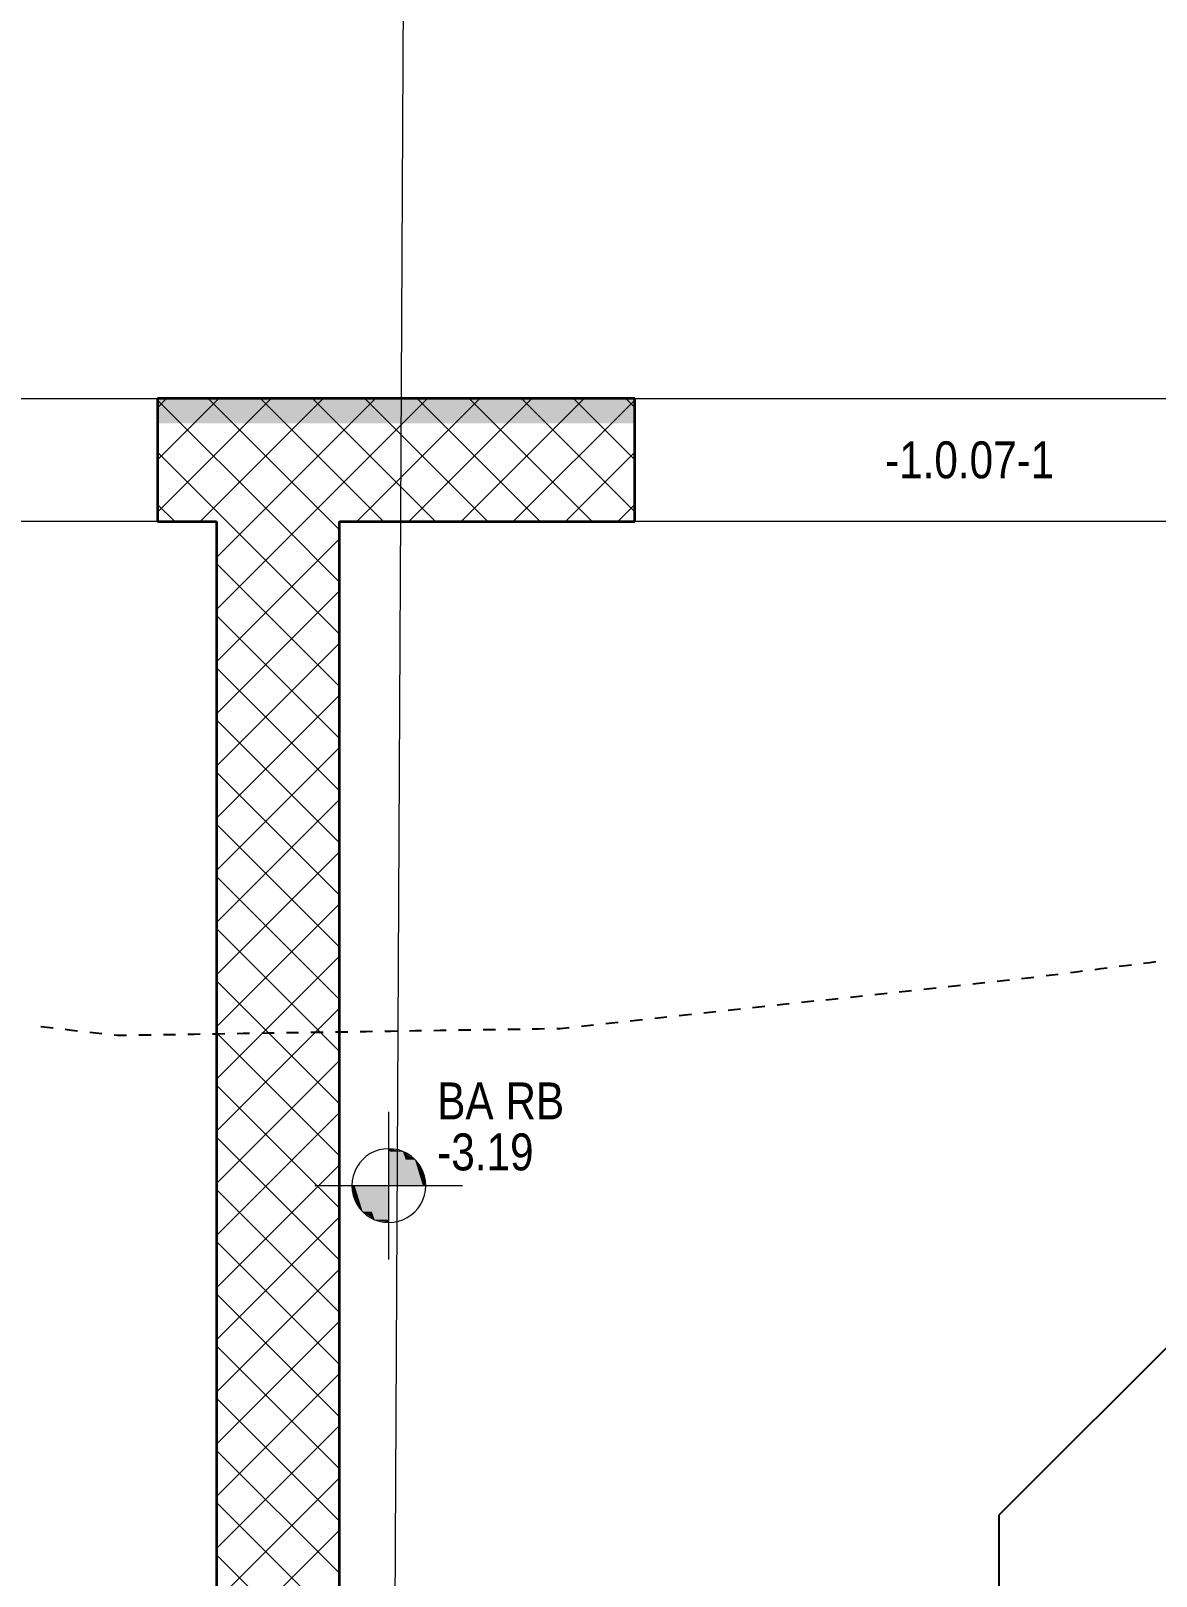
# Model space of a CAD drawing. Extents: x 885 to 2021, y 330 to 1122.
# Drawn here: x 1271.6 to 1317.4, y 585.7 to 648.6 of the extents above; entities that cross this region are included whole.
import ezdxf
from ezdxf.lldxf.tags import DXFTag

# ---------------------------------------------------------------- set-up
doc = ezdxf.new("R2010")
doc.units = 0
doc.layers.get('0').update_dxf_attribs({"lineweight": 25})
for name, color, linetype, lineweight in [('000 Kataster Abbruch', 7, 'Continuous', 25), ('015 Innenwände Bauteilschraffuren Neu', 7, 'Continuous', 25), ('015 Innenwände Neu', 7, 'Continuous', 25), ('080 Raum Innen Kontur Neu', 7, 'Continuous', 25), ('160 Beschriftungen Ausführung Neu', 7, 'Continuous', 25), ('260 Kennzeichnung Sichtbeton Neu', 7, 'Continuous', 25), ('321 Sanitär Bemassung Neu', 7, 'Continuous', 25)]:
    doc.layers.add(name, color=color, linetype=linetype, lineweight=lineweight)
doc.layers.add('S_Kaltwasser_Einlage', color=3, linetype='fein_strichliert', lineweight=25, true_color=0x00ff00)
doc.layers.add('S_Regenwasser_Einlage', color=7, linetype='fein_strichliert', lineweight=25, true_color=0x0066cc)
doc.styles.get("Standard").update_dxf_attribs({"font": 'arial.ttf'})
tags = doc.linetypes.add('fein_strichliert', pattern=[4, 1, -2, 1]).pattern_tags.tags
tags[8:9] = [DXFTag(74, 4), DXFTag(75, 0), DXFTag(340, '0'), DXFTag(46, 0.0), DXFTag(50, 0.0), DXFTag(44, 0.0), DXFTag(45, 0.0)]
tags[6:7] = [DXFTag(74, 4), DXFTag(75, 0), DXFTag(340, '0'), DXFTag(46, 0.0), DXFTag(50, 0.0), DXFTag(44, 0.0), DXFTag(45, 0.0)]
tags[4:5] = [DXFTag(74, 4), DXFTag(75, 0), DXFTag(340, '0'), DXFTag(46, 0.0), DXFTag(50, 0.0), DXFTag(44, 0.0), DXFTag(45, 0.0)]
tags = doc.linetypes.add('Strich 2_1mm', pattern=[0.003, 0.002, -0.001]).pattern_tags.tags
tags[6:7] = [DXFTag(74, 4), DXFTag(75, 0), DXFTag(340, '0'), DXFTag(46, 1.0), DXFTag(50, 0.0), DXFTag(44, 0.0), DXFTag(45, 0.0)]
tags[4:5] = [DXFTag(74, 4), DXFTag(75, 0), DXFTag(340, '0'), DXFTag(46, 1.0), DXFTag(50, 0.0), DXFTag(44, 0.0), DXFTag(45, 0.0)]

# ---------------------------------------------------------------- blocks, each defined once
blk = doc.blocks.new('Referenz-A0T8DINEAL', base_point=(896.585, 372.187))
at = {"layer": '000 Kataster Abbruch', "color": 0, "linetype": 'Strich 2_1mm', "lineweight": 13, "ltscale": 0.002197}
blk.add_line((1286.368, 569.731), (1287.433, 781.248), dxfattribs=at)
at = {"layer": '015 Innenwände Bauteilschraffuren Neu', "color": 0, "linetype": 'Continuous', "lineweight": 0, "ltscale": 0.0169}
for p, q in [((1276.778, 633.232), (1277.149, 633.603)), ((1276.778, 631.111), (1279.27, 633.603)), ((1276.778, 628.99), (1281.392, 633.603)), ((1281.719, 628.603), (1276.778, 633.543)), ((1278.513, 628.603), (1283.513, 633.603)), ((1283.84, 628.603), (1278.84, 633.603)), ((1280.634, 628.603), (1285.634, 633.603)), ((1285.962, 628.603), (1280.962, 633.603)), ((1282.756, 628.603), (1287.756, 633.603)), ((1288.083, 628.603), (1283.083, 633.603)), ((1284.877, 628.603), (1289.877, 633.603)), ((1290.204, 628.603), (1285.204, 633.603)), ((1286.998, 628.603), (1291.998, 633.603)), ((1292.326, 628.603), (1287.326, 633.603)), ((1289.12, 628.603), (1294.12, 633.603)), ((1294.447, 628.603), (1289.447, 633.603)), ((1291.241, 628.603), (1296.178, 633.54)), ((1296.178, 628.993), (1291.568, 633.603)), ((1296.178, 631.114), (1293.69, 633.603)), ((1296.178, 633.235), (1295.811, 633.603)), ((1279.598, 628.603), (1276.778, 631.422)), ((1293.362, 628.603), (1296.178, 631.419)), ((1277.476, 628.603), (1276.778, 629.301)), ((1295.483, 628.603), (1296.178, 629.298)), ((1279.178, 627.147), (1280.634, 628.603)), ((1279.178, 625.026), (1282.756, 628.603)), ((1284.178, 624.022), (1279.598, 628.603)), ((1284.178, 626.143), (1281.719, 628.603)), ((1284.178, 628.265), (1283.84, 628.603)), ((1279.178, 622.904), (1284.178, 627.904)), ((1284.178, 621.901), (1279.178, 626.901)), ((1279.178, 620.783), (1284.178, 625.783)), ((1284.178, 619.779), (1279.178, 624.779)), ((1279.178, 618.662), (1284.178, 623.662)), ((1284.178, 617.658), (1279.178, 622.658)), ((1279.178, 616.54), (1284.178, 621.54)), ((1284.178, 615.537), (1279.178, 620.537)), ((1279.178, 614.419), (1284.178, 619.419)), ((1284.178, 613.415), (1279.178, 618.415)), ((1279.178, 612.298), (1284.178, 617.298)), ((1284.178, 611.294), (1279.178, 616.294)), ((1279.178, 610.176), (1284.178, 615.176)), ((1284.178, 609.173), (1279.178, 614.173)), ((1279.178, 608.055), (1284.178, 613.055)), ((1284.178, 607.051), (1279.178, 612.051)), ((1279.178, 605.934), (1284.178, 610.934)), ((1284.178, 604.93), (1279.178, 609.93)), ((1279.178, 603.812), (1284.178, 608.812)), ((1284.178, 602.809), (1279.178, 607.809)), ((1279.178, 601.691), (1284.178, 606.691)), ((1284.178, 600.688), (1279.178, 605.688)), ((1279.178, 599.57), (1284.178, 604.57)), ((1284.178, 598.566), (1279.178, 603.566)), ((1279.178, 597.448), (1284.178, 602.448)), ((1284.178, 596.445), (1279.178, 601.445)), ((1279.178, 595.327), (1284.178, 600.327)), ((1284.178, 594.324), (1279.178, 599.324)), ((1279.178, 593.206), (1284.178, 598.206)), ((1284.178, 592.202), (1279.178, 597.202)), ((1279.178, 591.084), (1284.178, 596.084)), ((1284.178, 590.081), (1279.178, 595.081)), ((1279.178, 588.963), (1284.178, 593.963)), ((1284.178, 587.96), (1279.178, 592.96)), ((1279.178, 586.842), (1284.178, 591.842)), ((1284.178, 585.838), (1279.178, 590.838)), ((1279.178, 584.721), (1284.178, 589.721)), ((1284.178, 583.717), (1279.178, 588.717)), ((1279.178, 582.599), (1284.178, 587.599)), ((1284.178, 581.596), (1279.178, 586.596))]:
    blk.add_line(p, q, dxfattribs=at)
at = {"layer": '015 Innenwände Neu', "color": 0, "lineweight": 35}
for p, q in [((1296.178, 633.603), (1276.778, 633.603)), ((1276.778, 633.603), (1276.778, 628.603)), ((1296.178, 628.603), (1296.178, 633.603)), ((1276.778, 628.603), (1279.178, 628.603)), ((1279.178, 628.603), (1279.178, 481.603)), ((1284.178, 628.603), (1296.178, 628.603)), ((1284.178, 481.603), (1284.178, 628.603))]:
    blk.add_line(p, q, dxfattribs=at)
at = {"layer": '080 Raum Innen Kontur Neu', "color": 0, "linetype": 'Continuous', "lineweight": 13, "ltscale": 0.0169}
for p, q in [((1249.178, 633.603), (1382.378, 633.603)), ((1279.178, 628.603), (1253.178, 628.603)), ((1279.178, 548.603), (1279.178, 628.603)), ((1284.178, 628.603), (1284.178, 481.603)), ((1382.378, 628.603), (1284.178, 628.603))]:
    blk.add_line(p, q, dxfattribs=at)
at = {"layer": '260 Kennzeichnung Sichtbeton Neu', "color": 0, "linetype": 'Continuous', "lineweight": 0, "ltscale": 0.0169}
for points in [[(1276.778, 632.603), (1296.154, 632.603), (1276.778, 633.603)], [(1296.154, 632.603), (1296.154, 633.603), (1276.778, 633.603)]]:
    blk.add_solid(points, dxfattribs=at)
at = {"layer": '321 Sanitär Bemassung Neu', "color": 0, "lineweight": 13}
for p, q in [((1286.178, 598.603), (1286.178, 604.603)), ((1283.178, 601.603), (1289.178, 601.603))]:
    blk.add_line(p, q, dxfattribs=at)
at = {"layer": '321 Sanitär Bemassung Neu', "color": 0, "linetype": 'Continuous', "lineweight": 13, "ltscale": 0.0169}
for p, q in [((1285.118, 602.663), (1284.988, 602.516)), ((1285.265, 602.793), (1285.118, 602.663)), ((1285.428, 602.902), (1285.265, 602.793)), ((1285.604, 602.989), (1285.428, 602.902)), ((1285.79, 603.052), (1285.604, 602.989)), ((1285.983, 603.09), (1285.79, 603.052)), ((1286.178, 603.103), (1285.983, 603.09)), ((1286.374, 603.09), (1286.178, 603.103)), ((1286.567, 603.052), (1286.374, 603.09)), ((1286.752, 602.989), (1286.567, 603.052)), ((1286.928, 602.902), (1286.752, 602.989)), ((1287.092, 602.793), (1286.928, 602.902)), ((1287.239, 602.663), (1287.092, 602.793)), ((1287.368, 602.516), (1287.239, 602.663)), ((1284.729, 601.991), (1284.691, 601.799)), ((1284.793, 602.177), (1284.729, 601.991)), ((1284.879, 602.353), (1284.793, 602.177)), ((1284.988, 602.516), (1284.879, 602.353)), ((1287.477, 602.353), (1287.368, 602.516)), ((1287.564, 602.177), (1287.477, 602.353)), ((1287.627, 601.991), (1287.564, 602.177)), ((1287.666, 601.799), (1287.627, 601.991)), ((1284.691, 601.799), (1284.678, 601.603)), ((1284.678, 601.603), (1284.691, 601.407)), ((1284.691, 601.407), (1284.729, 601.215)), ((1287.627, 601.215), (1287.666, 601.407)), ((1287.678, 601.603), (1287.666, 601.799)), ((1287.666, 601.407), (1287.678, 601.603)), ((1284.729, 601.215), (1284.793, 601.029)), ((1284.793, 601.029), (1284.879, 600.853)), ((1284.879, 600.853), (1284.988, 600.69)), ((1284.988, 600.69), (1285.118, 600.542)), ((1287.239, 600.542), (1287.368, 600.69)), ((1287.368, 600.69), (1287.477, 600.853)), ((1287.477, 600.853), (1287.564, 601.029)), ((1287.564, 601.029), (1287.627, 601.215)), ((1285.118, 600.542), (1285.265, 600.413)), ((1285.265, 600.413), (1285.428, 600.304)), ((1285.428, 600.304), (1285.604, 600.217)), ((1285.604, 600.217), (1285.79, 600.154)), ((1285.79, 600.154), (1285.983, 600.116)), ((1285.983, 600.116), (1286.178, 600.103)), ((1286.178, 600.103), (1286.374, 600.116)), ((1286.374, 600.116), (1286.567, 600.154)), ((1286.567, 600.154), (1286.752, 600.217)), ((1286.752, 600.217), (1286.928, 600.304)), ((1286.928, 600.304), (1287.092, 600.413)), ((1287.092, 600.413), (1287.239, 600.542))]:
    blk.add_line(p, q, dxfattribs=at)
at = {"layer": '321 Sanitär Bemassung Neu', "color": 0, "linetype": 'Continuous', "lineweight": 0, "ltscale": 0.0169}
for points in [[(1286.178, 601.603), (1286.752, 601.603), (1286.178, 603.103)], [(1286.752, 602.989), (1286.222, 602.989), (1286.178, 603.103)], [(1286.752, 601.603), (1286.752, 602.989), (1286.222, 602.989)], [(1286.752, 601.603), (1287.239, 601.603), (1286.752, 602.989)], [(1287.239, 602.663), (1286.867, 602.663), (1286.752, 602.989)], [(1287.239, 601.603), (1287.239, 602.663), (1286.867, 602.663)], [(1287.239, 601.603), (1287.564, 601.603), (1287.239, 602.663)], [(1287.564, 602.177), (1287.388, 602.177), (1287.239, 602.663)], [(1287.564, 601.603), (1287.564, 602.177), (1287.388, 602.177)], [(1287.564, 601.603), (1287.678, 601.603), (1287.564, 602.177)], [(1284.793, 601.029), (1284.793, 601.603), (1284.678, 601.603)], [(1284.969, 601.029), (1284.793, 601.029), (1284.793, 601.603)], [(1285.118, 600.542), (1285.118, 601.603), (1284.793, 601.603)], [(1285.49, 600.542), (1285.118, 600.542), (1285.118, 601.603)], [(1285.604, 600.217), (1285.604, 601.603), (1285.118, 601.603)], [(1286.135, 600.217), (1285.604, 600.217), (1285.604, 601.603)], [(1286.178, 600.103), (1286.178, 601.603), (1285.604, 601.603)], [(1285.118, 600.542), (1284.969, 601.029), (1284.793, 601.029)], [(1285.604, 600.217), (1285.49, 600.542), (1285.118, 600.542)], [(1286.178, 600.103), (1286.135, 600.217), (1285.604, 600.217)]]:
    blk.add_solid(points, dxfattribs=at)
at = {"layer": '160 Beschriftungen Ausführung Neu', "color": 0, "linetype": 'Continuous', "lineweight": 13, "ltscale": 0.0169, "insert": (1306.352, 631.863), "char_height": 1.5, "attachment_point": 1}
blk.add_mtext('{\\fArial Narrow;-1.0.07-1}', dxfattribs=at)
at = {"layer": '321 Sanitär Bemassung Neu', "color": 0, "linetype": 'Continuous', "lineweight": 13, "ltscale": 0.002197, "char_height": 1.5, "attachment_point": 1}
for s, insert in [('{\\fArial Narrow;BA}', (1288.148, 605.796)), ('{\\fArial Narrow;RB}', (1290.923, 605.796)), ('{\\fArial Narrow;-3.19}', (1288.148, 603.723))]:
    blk.add_mtext(s, dxfattribs=dict(at, insert=insert))
blk = doc.blocks.new('Polylinie-A0T8DIPGAL', base_point=(1310.983, 489.06))
at = {"color": 0, "lineweight": -2}
for p, q in [((1348.671, 625.896), (1310.983, 588.208)), ((1310.983, 588.208), (1310.983, 511.082))]:
    blk.add_line(p, q, dxfattribs=at)
blk = doc.blocks.new('Teilstrecke-A0T8DIQ8AL', base_point=(1153.104, 607.702))
at = {"color": 0, "linetype": 'Continuous', "lineweight": -2}
for p, q in [((1317.36, 610.699), (1317.112, 610.667)), ((1312.4, 610.063), (1312.152, 610.036)), ((1313.144, 610.158), (1312.896, 610.126)), ((1313.392, 610.19), (1313.144, 610.158)), ((1314.136, 610.285), (1313.888, 610.254)), ((1314.384, 610.317), (1314.136, 610.285)), ((1315.128, 610.413), (1314.88, 610.381)), ((1315.376, 610.444), (1315.128, 610.413)), ((1316.12, 610.54), (1315.872, 610.508)), ((1316.368, 610.572), (1316.12, 610.54)), ((1317.112, 610.667), (1316.864, 610.635)), ((1307.181, 609.498), (1306.932, 609.471)), ((1307.429, 609.525), (1307.181, 609.498)), ((1308.175, 609.606), (1307.927, 609.579)), ((1308.424, 609.633), (1308.175, 609.606)), ((1309.169, 609.713), (1308.921, 609.687)), ((1309.418, 609.74), (1309.169, 609.713)), ((1310.164, 609.821), (1309.915, 609.794)), ((1310.412, 609.848), (1310.164, 609.821)), ((1311.158, 609.928), (1310.909, 609.902)), ((1311.406, 609.955), (1311.158, 609.928)), ((1312.152, 610.036), (1311.903, 610.009)), ((1301.216, 608.853), (1300.967, 608.826)), ((1301.464, 608.88), (1301.216, 608.853)), ((1302.21, 608.961), (1301.961, 608.934)), ((1302.458, 608.988), (1302.21, 608.961)), ((1303.204, 609.068), (1302.956, 609.041)), ((1303.453, 609.095), (1303.204, 609.068)), ((1304.198, 609.176), (1303.95, 609.149)), ((1304.447, 609.203), (1304.198, 609.176)), ((1305.193, 609.283), (1304.944, 609.256)), ((1305.441, 609.31), (1305.193, 609.283)), ((1306.187, 609.391), (1305.938, 609.364)), ((1306.435, 609.418), (1306.187, 609.391)), ((1295.251, 608.208), (1295.002, 608.181)), ((1295.499, 608.235), (1295.251, 608.208)), ((1296.245, 608.315), (1295.996, 608.288)), ((1296.493, 608.342), (1296.245, 608.315)), ((1297.239, 608.423), (1296.99, 608.396)), ((1297.487, 608.45), (1297.239, 608.423)), ((1298.233, 608.53), (1297.985, 608.504)), ((1298.482, 608.557), (1298.233, 608.53)), ((1299.227, 608.638), (1298.979, 608.611)), ((1299.476, 608.665), (1299.227, 608.638)), ((1300.222, 608.746), (1299.973, 608.719)), ((1300.47, 608.772), (1300.222, 608.746)), ((1272.284, 608.028), (1272.035, 608.057)), ((1272.532, 608), (1272.284, 608.028)), ((1273.277, 607.915), (1273.029, 607.943)), ((1273.525, 607.886), (1273.277, 607.915)), ((1274.271, 607.801), (1274.022, 607.83)), ((1274.519, 607.773), (1274.271, 607.801)), ((1275.143, 607.702), (1275.016, 607.716)), ((1275.265, 607.704), (1275.143, 607.702)), ((1275.515, 607.707), (1275.265, 607.704)), ((1276.265, 607.719), (1276.015, 607.715)), ((1276.515, 607.723), (1276.265, 607.719)), ((1277.265, 607.735), (1277.015, 607.731)), ((1277.515, 607.738), (1277.265, 607.735)), ((1278.265, 607.75), (1278.015, 607.746)), ((1278.515, 607.754), (1278.265, 607.75)), ((1279.264, 607.766), (1279.014, 607.762)), ((1279.514, 607.769), (1279.264, 607.766)), ((1280.264, 607.781), (1280.014, 607.777)), ((1280.514, 607.785), (1280.264, 607.781)), ((1281.264, 607.796), (1281.014, 607.793)), ((1281.514, 607.8), (1281.264, 607.796)), ((1282.264, 607.812), (1282.014, 607.808)), ((1282.514, 607.816), (1282.264, 607.812)), ((1283.264, 607.827), (1283.014, 607.824)), ((1283.514, 607.831), (1283.264, 607.827)), ((1284.264, 607.843), (1284.014, 607.839)), ((1284.514, 607.847), (1284.264, 607.843)), ((1285.264, 607.858), (1285.014, 607.855)), ((1285.514, 607.862), (1285.264, 607.858)), ((1286.264, 607.874), (1286.014, 607.87)), ((1286.514, 607.878), (1286.264, 607.874)), ((1287.263, 607.889), (1287.014, 607.886)), ((1287.513, 607.893), (1287.263, 607.889)), ((1288.263, 607.905), (1288.013, 607.901)), ((1288.513, 607.909), (1288.263, 607.905)), ((1289.263, 607.92), (1289.013, 607.916)), ((1289.513, 607.924), (1289.263, 607.92)), ((1290.263, 607.936), (1290.013, 607.932)), ((1290.513, 607.94), (1290.263, 607.936)), ((1291.263, 607.951), (1291.013, 607.947)), ((1291.513, 607.955), (1291.263, 607.951)), ((1292.263, 607.967), (1292.013, 607.963)), ((1292.513, 607.971), (1292.263, 607.967)), ((1293.149, 607.981), (1293.013, 607.978)), ((1293.262, 607.993), (1293.149, 607.981)), ((1293.511, 608.02), (1293.262, 607.993)), ((1294.256, 608.1), (1294.008, 608.073)), ((1294.505, 608.127), (1294.256, 608.1))]:
    blk.add_line(p, q, dxfattribs=at)

msp = doc.modelspace()

# ---------------------------------------------------------------- block references
at = {"color": 8, "lineweight": 25, "ltscale": 0.25, "true_color": 0x808080}
msp.add_blockref('Referenz-A0T8DINEAL', (896.585, 372.187), dxfattribs=at)
at = {"layer": 'S_Kaltwasser_Einlage', "color": 96, "ltscale": 0.25, "true_color": 0x007f00}
msp.add_blockref('Teilstrecke-A0T8DIQ8AL', (1153.104, 607.702), dxfattribs=at)
at = {"layer": 'S_Regenwasser_Einlage', "linetype": 'fein_strichliert', "ltscale": 0.25}
msp.add_blockref('Polylinie-A0T8DIPGAL', (1310.983, 489.06), dxfattribs=at)

doc.saveas('drawing.dxf')
